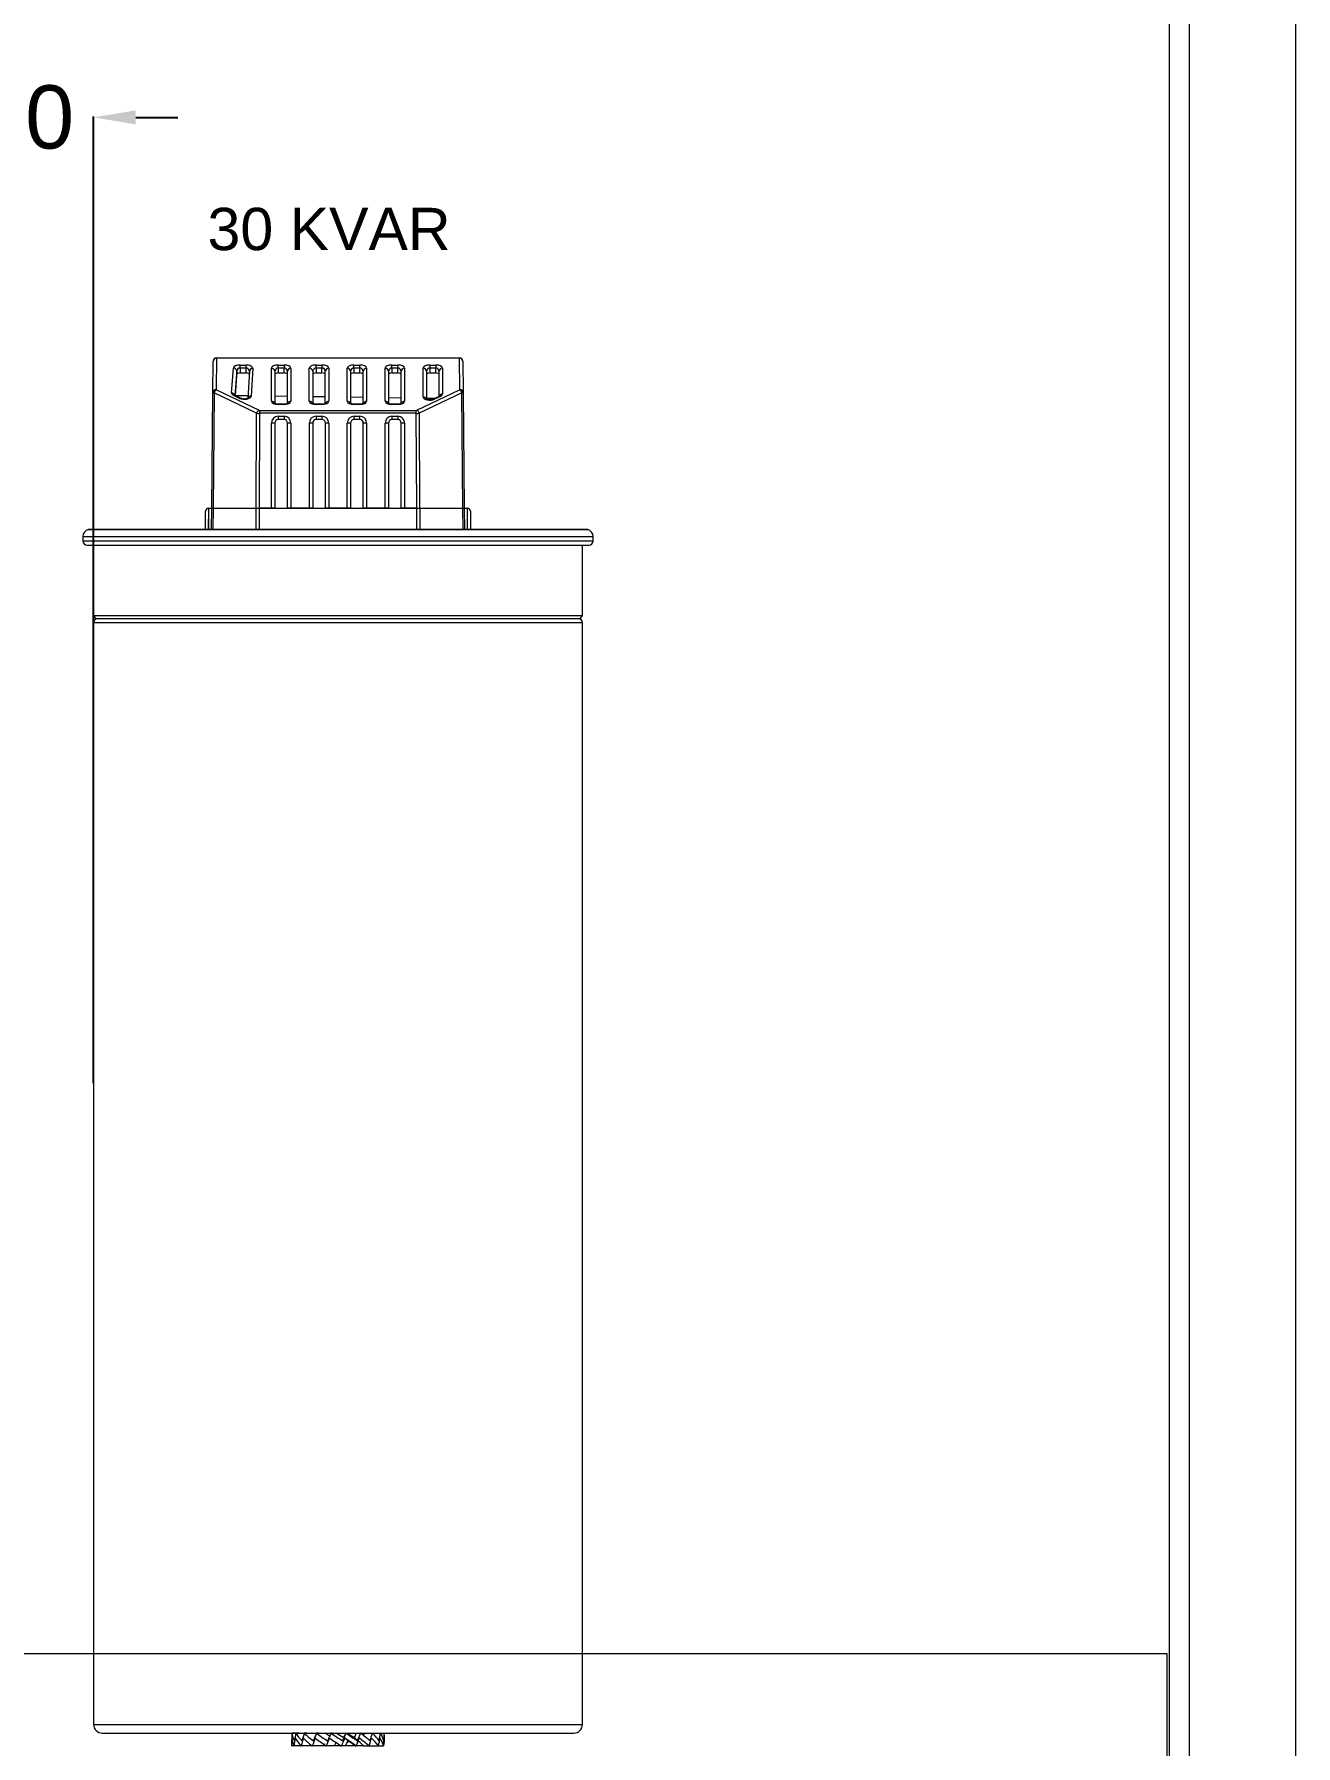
# Model space of a CAD drawing. Header units: millimetres. Extents: x 1004 to 59588, y 686 to 38112.
# Drawn here: x 45318.9 to 45618.3, y 36217.3 to 36623.4 of the extents above; entities that cross this region are included whole.
import ezdxf

# ---------------------------------------------------------------- set-up
doc = ezdxf.new("R2010")
doc.units = ezdxf.units.MM
doc.layers.add('PDF4_Geometry', color=7, linetype='Continuous')
doc.styles.get("Standard").update_dxf_attribs({"font": 'arial.ttf'})
doc.dimstyles.get("Standard").update_dxf_attribs({"dimtxt": 15, "dimasz": 10, "dimexe": 0.18, "dimexo": 0.0625, "dimgap": 0.09, "dimtad": 0, "dimtoh": 1, "dimdec": 1, "dimzin": 0, "dimdsep": 46, "dimtxsty": 'Standard', "dimcen": 0.09, "dimadec": 0, "dimazin": 0, "dimtfac": 1, "dimtdec": 1, "dimtofl": 0, "dimtmove": 0, "dimatfit": 3, "dimfxl": 1, "dimtolj": 1, "dimtzin": 0, "dimarcsym": 0})

# ---------------------------------------------------------------- blocks, each defined once
blk = doc.blocks.new('*D33')
at = {"color": 0, "lineweight": -2, "transparency": 16777216}
for p, q in [((45272.96, 36603.67), (45262.96, 36603.67)), ((45282.96, 36374.48), (45282.96, 36603.85)), ((45332.96, 36374.48), (45332.96, 36603.85)), ((45342.96, 36603.67), (45352.96, 36603.67))]:
    blk.add_line(p, q, dxfattribs=at)
at = {"color": 0, "transparency": 16777216}
for points in [[(45272.96, 36605.33), (45272.96, 36602), (45282.96, 36603.67)], [(45342.96, 36605.33), (45342.96, 36602), (45332.96, 36603.67)]]:
    blk.add_solid(points, dxfattribs=at)
at = {"layer": 'Defpoints', "color": 0, "transparency": 16777216}
for p in [(45332.96, 36603.67), (45282.96, 36374.42), (45332.96, 36374.42)]:
    blk.add_point(p, dxfattribs=at)
at = {"color": 0, "transparency": 16777216, "insert": (45307.96, 36603.67), "char_height": 15, "attachment_point": 5}
blk.add_mtext('\\A1;50.0', dxfattribs=at)

msp = doc.modelspace()

# ---------------------------------------------------------------- linework, layer by layer
at = {"color": 7, "linetype": 'Continuous', "lineweight": 15}
for p, q in [((45362.11, 36546.52), (45362.11, 36546.6)), ((45362.11, 36546.6), (45419.8, 36546.6)), ((45384.4, 36546.65), (45384.4, 36546.6)), ((45384.4, 36546.65), (45397.4, 36546.65)), ((45397.4, 36546.65), (45397.4, 36546.6)), ((45419.8, 36546.6), (45419.8, 36546.52)), ((45361.24, 36538.38), (45361.31, 36545.8)), ((45362.11, 36546.52), (45362.04, 36539.09)), ((45419.8, 36546.52), (45362.11, 36546.52)), ((45365.71, 36538.24), (45366.13, 36544.18)), ((45366.58, 36537.65), (45366.93, 36542.67)), ((45366.93, 36542.67), (45366.93, 36543.45)), ((45367.73, 36544.91), (45369.13, 36544.91)), ((45367.73, 36544.19), (45367.73, 36544.91)), ((45367.73, 36544.19), (45367.73, 36543.03)), ((45369.13, 36544.19), (45367.73, 36544.19)), ((45367.73, 36543.03), (45369.13, 36543.03)), ((45369.13, 36544.19), (45369.13, 36544.91)), ((45369.13, 36543.03), (45369.13, 36544.19)), ((45369.93, 36543.45), (45369.56, 36537)), ((45370.73, 36544.13), (45370.35, 36537.51)), ((45375.15, 36536.3), (45375.15, 36544.15)), ((45375.95, 36543.43), (45375.95, 36535.77)), ((45376.75, 36544.91), (45378.15, 36544.91)), ((45376.75, 36544.19), (45376.75, 36544.91)), ((45376.75, 36544.19), (45376.75, 36543.03)), ((45378.15, 36544.19), (45376.75, 36544.19)), ((45376.75, 36543.03), (45378.15, 36543.03)), ((45378.15, 36544.91), (45378.15, 36544.19)), ((45378.15, 36543.03), (45378.15, 36544.19)), ((45378.95, 36535.77), (45378.95, 36543.43)), ((45379.75, 36544.15), (45379.75, 36536.3)), ((45384.15, 36536.3), (45384.15, 36544.15)), ((45384.95, 36543.43), (45384.95, 36535.77)), ((45385.75, 36544.91), (45387.15, 36544.91)), ((45385.75, 36544.19), (45385.75, 36544.91)), ((45385.75, 36544.19), (45385.75, 36543.03)), ((45387.15, 36544.19), (45385.75, 36544.19)), ((45385.75, 36543.03), (45387.15, 36543.03)), ((45387.15, 36544.91), (45387.15, 36544.19)), ((45387.15, 36543.03), (45387.15, 36544.19)), ((45387.95, 36535.77), (45387.95, 36543.43)), ((45388.75, 36544.15), (45388.75, 36536.3)), ((45393.15, 36536.3), (45393.15, 36544.15)), ((45393.95, 36543.43), (45393.95, 36535.77)), ((45394.75, 36544.91), (45396.15, 36544.91)), ((45394.75, 36544.19), (45394.75, 36544.91)), ((45394.75, 36544.19), (45394.75, 36543.03)), ((45396.15, 36544.19), (45394.75, 36544.19)), ((45394.75, 36543.03), (45396.15, 36543.03)), ((45396.15, 36544.19), (45396.15, 36544.91)), ((45396.15, 36543.03), (45396.15, 36544.19)), ((45396.95, 36535.77), (45396.95, 36543.43)), ((45397.75, 36544.15), (45397.75, 36536.3)), ((45402.15, 36536.3), (45402.15, 36544.15)), ((45402.95, 36543.43), (45402.95, 36535.77)), ((45403.75, 36544.91), (45405.15, 36544.91)), ((45403.75, 36544.19), (45403.75, 36544.91)), ((45403.75, 36544.19), (45403.75, 36543.03)), ((45405.15, 36544.19), (45403.75, 36544.19)), ((45403.75, 36543.03), (45405.15, 36543.03)), ((45405.15, 36544.19), (45405.15, 36544.91)), ((45405.15, 36543.03), (45405.15, 36544.19)), ((45405.95, 36535.77), (45405.95, 36543.43)), ((45406.75, 36544.15), (45406.75, 36536.3)), ((45411.15, 36537.34), (45411.15, 36544.15)), ((45411.95, 36543.43), (45411.95, 36536.81)), ((45412.75, 36544.91), (45414.15, 36544.91)), ((45412.75, 36544.91), (45412.75, 36544.19)), ((45412.75, 36544.19), (45412.75, 36543.03)), ((45414.15, 36544.19), (45412.75, 36544.19)), ((45412.75, 36543.03), (45414.15, 36543.03)), ((45414.15, 36544.91), (45414.15, 36544.19)), ((45414.15, 36543.03), (45414.15, 36544.19)), ((45414.95, 36537.47), (45414.95, 36543.43)), ((45415.75, 36544.15), (45415.75, 36538)), ((45419.87, 36539.09), (45419.8, 36546.52)), ((45420.6, 36545.8), (45420.67, 36538.38)), ((45362.1, 36539.03), (45372.22, 36534.19)), ((45409.69, 36534.19), (45419.81, 36539.03)), ((45361, 36510.92), (45361.24, 36538.38)), ((45361.54, 36538.31), (45361.3, 36510.92)), ((45371.65, 36533.47), (45361.54, 36538.31)), ((45367.62, 36536.99), (45366.17, 36537.68)), ((45367.96, 36536.99), (45366.52, 36537.68)), ((45369.59, 36537.59), (45366.61, 36537.64)), ((45378.95, 36537.46), (45375.95, 36537.5)), ((45378.15, 36535.62), (45376.75, 36535.62)), ((45378.15, 36535.54), (45376.75, 36535.54)), ((45387.95, 36537.33), (45384.95, 36537.38)), ((45387.15, 36535.62), (45385.75, 36535.62)), ((45387.15, 36535.54), (45385.75, 36535.54)), ((45396.95, 36537.21), (45393.95, 36537.25)), ((45396.15, 36535.62), (45394.75, 36535.62)), ((45396.15, 36535.54), (45394.75, 36535.54)), ((45405.95, 36537.08), (45402.95, 36537.12)), ((45405.15, 36535.62), (45403.75, 36535.62)), ((45405.15, 36535.54), (45403.75, 36535.54)), ((45420.37, 36538.31), (45410.26, 36533.47)), ((45413.89, 36536.96), (45411.95, 36536.99)), ((45414.94, 36537.47), (45413.54, 36536.8)), ((45415.29, 36537.47), (45413.89, 36536.8)), ((45420.61, 36510.92), (45420.37, 36538.31)), ((45420.67, 36538.38), (45420.91, 36510.92)), ((45371.57, 36510.92), (45371.65, 36533.47)), ((45372.36, 36533.45), (45372.28, 36510.92)), ((45372.36, 36534.16), (45372.36, 36533.45)), ((45372.36, 36534.16), (45409.55, 36534.16)), ((45409.55, 36533.45), (45372.36, 36533.45)), ((45375.16, 36510.92), (45375.16, 36531.15)), ((45375.96, 36531.15), (45375.96, 36510.92)), ((45376.76, 36532.75), (45378.16, 36532.75)), ((45376.76, 36532.75), (45376.76, 36531.95)), ((45378.16, 36531.95), (45376.76, 36531.95)), ((45378.16, 36532.75), (45378.16, 36531.95)), ((45378.96, 36510.92), (45378.96, 36531.15)), ((45379.76, 36531.15), (45379.76, 36510.92)), ((45384.16, 36510.92), (45384.16, 36531.15)), ((45384.96, 36531.15), (45384.96, 36510.92)), ((45385.76, 36532.75), (45387.16, 36532.75)), ((45385.76, 36532.75), (45385.76, 36531.95)), ((45387.16, 36531.95), (45385.76, 36531.95)), ((45387.16, 36532.75), (45387.16, 36531.95)), ((45387.96, 36510.92), (45387.96, 36531.15)), ((45388.76, 36531.15), (45388.76, 36510.92)), ((45393.16, 36510.92), (45393.16, 36531.15)), ((45393.96, 36531.15), (45393.96, 36510.92)), ((45394.76, 36532.75), (45396.16, 36532.75)), ((45394.76, 36531.95), (45394.76, 36532.75)), ((45396.16, 36531.95), (45394.76, 36531.95)), ((45396.16, 36531.95), (45396.16, 36532.75)), ((45396.96, 36510.92), (45396.96, 36531.15)), ((45397.76, 36531.15), (45397.76, 36510.92)), ((45402.16, 36510.92), (45402.16, 36531.15)), ((45402.96, 36531.15), (45402.96, 36510.92)), ((45403.76, 36532.75), (45405.16, 36532.75)), ((45403.76, 36532.75), (45403.76, 36531.95)), ((45405.16, 36531.95), (45403.76, 36531.95)), ((45405.16, 36532.75), (45405.16, 36531.95)), ((45405.96, 36510.92), (45405.96, 36531.15)), ((45406.76, 36531.15), (45406.76, 36510.92)), ((45409.55, 36533.45), (45409.55, 36534.16)), ((45409.63, 36510.92), (45409.55, 36533.45)), ((45410.26, 36533.47), (45410.34, 36510.92)), ((45359.49, 36505.87), (45359.53, 36510.22)), ((45360.23, 36510.92), (45360.3, 36510.92)), ((45360.23, 36510.92), (45360.23, 36510.92)), ((45360.3, 36510.92), (45361, 36510.92)), ((45360.96, 36505.87), (45361, 36510.92)), ((45361, 36510.92), (45361.3, 36510.92)), ((45361.3, 36510.92), (45371.55, 36510.92)), ((45371.55, 36510.92), (45372.25, 36510.92)), ((45372.25, 36510.92), (45409.66, 36510.92)), ((45375.16, 36510.92), (45372.28, 36510.92)), ((45375.96, 36510.92), (45375.16, 36510.92)), ((45379.76, 36510.92), (45378.96, 36510.92)), ((45384.16, 36510.92), (45379.76, 36510.92)), ((45384.96, 36510.92), (45384.16, 36510.92)), ((45388.76, 36510.92), (45387.96, 36510.92)), ((45393.16, 36510.92), (45388.76, 36510.92)), ((45393.96, 36510.92), (45393.16, 36510.92)), ((45397.76, 36510.92), (45396.96, 36510.92)), ((45402.16, 36510.92), (45397.76, 36510.92)), ((45402.96, 36510.92), (45402.16, 36510.92)), ((45406.76, 36510.92), (45405.96, 36510.92)), ((45409.63, 36510.92), (45406.76, 36510.92)), ((45409.66, 36510.92), (45410.37, 36510.92)), ((45410.37, 36510.92), (45420.61, 36510.92)), ((45420.61, 36510.92), (45420.91, 36510.92)), ((45420.91, 36510.92), (45420.95, 36505.87)), ((45420.91, 36510.92), (45421.61, 36510.92)), ((45421.61, 36510.92), (45421.68, 36510.92)), ((45421.68, 36510.92), (45421.68, 36510.92)), ((45422.38, 36510.22), (45422.42, 36505.87)), ((45330.39, 36504.23), (45330.39, 36503.18)), ((45331.42, 36502.15), (45450.49, 36502.15)), ((45331.7, 36505.87), (45450.22, 36505.87)), ((45450.12, 36505.87), (45331.8, 36505.87)), ((45332.96, 36502.15), (45332.96, 36485.48)), ((45448.96, 36485.48), (45448.96, 36502.15)), ((45451.52, 36503.18), (45451.52, 36504.23)), ((45332.96, 36485.48), (45448.96, 36485.48)), ((45332.96, 36483.8), (45332.96, 36222.3)), ((45332.96, 36483.8), (45448.96, 36483.8)), ((45333.76, 36484.74), (45333.76, 36484.69)), ((45333.76, 36484.74), (45448.16, 36484.74)), ((45390.96, 36484.69), (45333.76, 36484.69)), ((45448.16, 36484.69), (45390.96, 36484.69)), ((45448.16, 36484.69), (45448.16, 36484.74)), ((45448.96, 36222.3), (45448.96, 36483.8)), ((45334.96, 36220.3), (45446.96, 36220.3)), ((45379.96, 36218.62), (45379.96, 36217.53)), ((45380.76, 36220.3), (45380, 36220.25)), ((45381.68, 36220.3), (45380.94, 36220.25)), ((45383.6, 36220.3), (45382.95, 36220.25)), ((45386.31, 36220.3), (45385.84, 36220.25)), ((45389.53, 36220.3), (45389.27, 36220.25)), ((45392.41, 36219.3), (45392.08, 36218.5)), ((45392.41, 36219.3), (45392.22, 36219.3)), ((45392.41, 36219.3), (45392.41, 36219.3)), ((45393.53, 36218.3), (45392.6, 36219.1)), ((45392.89, 36220.25), (45392.91, 36220.3)), ((45393.2, 36218.3), (45393.53, 36218.3)), ((45393.58, 36218.3), (45393.53, 36218.3)), ((45394.76, 36219.3), (45394.71, 36219.3)), ((45394.76, 36219.3), (45395.57, 36218.5)), ((45394.89, 36219.3), (45394.76, 36219.3)), ((45395.89, 36218.3), (45395.7, 36218.3)), ((45396.07, 36220.3), (45396.31, 36220.25)), ((45398.68, 36220.3), (45399.14, 36220.25)), ((45400.45, 36220.3), (45401.08, 36220.25)), ((45401.19, 36220.3), (45401.93, 36220.25)), ((45401.96, 36218.37), (45401.96, 36219.75)), ((45380.49, 36217.3), (45379.96, 36217.3)), ((45380.49, 36217.3), (45380.52, 36217.3)), ((45382.15, 36217.3), (45380.52, 36217.3)), ((45382.15, 36217.3), (45382.21, 36217.3)), ((45384.77, 36217.3), (45382.21, 36217.3)), ((45384.77, 36217.3), (45384.85, 36217.3)), ((45387.55, 36217.3), (45384.85, 36217.3)), ((45388.06, 36217.3), (45388.15, 36217.3)), ((45390.09, 36217.3), (45388.15, 36217.3)), ((45391.66, 36217.3), (45391.76, 36217.3)), ((45392.72, 36217.3), (45391.76, 36217.3)), ((45395, 36217.3), (45395.19, 36217.3)), ((45395.19, 36217.3), (45395.28, 36217.3)), ((45396.96, 36217.3), (45396.96, 36217.37)), ((45397.03, 36217.3), (45398.26, 36217.3)), ((45398.26, 36217.3), (45398.33, 36217.3)), ((45398.39, 36217.3), (45400.53, 36217.3)), ((45400.53, 36217.3), (45400.58, 36217.3)), ((45400.58, 36217.3), (45401.77, 36217.3)), ((45401.77, 36217.3), (45401.79, 36217.3))]:
    msp.add_line(p, q, dxfattribs=at)
at = {"color": 8, "linetype": 'Continuous', "lineweight": 15}
for p, q in [((45366.93, 36543.45), (45366.52, 36537.68)), ((45376.75, 36535.62), (45376.75, 36535.54)), ((45378.15, 36535.54), (45378.15, 36535.62)), ((45385.75, 36535.62), (45385.75, 36535.54)), ((45387.15, 36535.54), (45387.15, 36535.62)), ((45394.75, 36535.54), (45394.75, 36535.62)), ((45396.15, 36535.54), (45396.15, 36535.62)), ((45403.75, 36535.54), (45403.75, 36535.62)), ((45405.15, 36535.54), (45405.15, 36535.62)), ((45360.23, 36510.92), (45360.19, 36505.87)), ((45360.26, 36505.87), (45360.3, 36510.92)), ((45361.3, 36510.92), (45361.25, 36505.87)), ((45371.53, 36505.87), (45371.55, 36510.92)), ((45372.25, 36510.92), (45372.23, 36505.87)), ((45409.68, 36505.87), (45409.66, 36510.92)), ((45410.37, 36510.92), (45410.38, 36505.87)), ((45420.66, 36505.87), (45420.61, 36510.92)), ((45421.61, 36510.92), (45421.65, 36505.87)), ((45421.72, 36505.87), (45421.68, 36510.92)), ((45330.39, 36504.23), (45451.52, 36504.23)), ((45330.39, 36503.18), (45451.52, 36503.18)), ((45332.96, 36222.3), (45448.96, 36222.3)), ((45388.06, 36217.3), (45387.55, 36217.3)), ((45390.96, 36217.3), (45390.09, 36217.3)), ((45391.76, 36217.3), (45390.96, 36217.3)), ((45395, 36217.3), (45392.72, 36217.3)), ((45396.96, 36217.3), (45395.28, 36217.3))]:
    msp.add_line(p, q, dxfattribs=at)
at = {"color": 7, "linetype": 'Continuous', "lineweight": 15}
for centre, radius, start, end in [((45362.11, 36545.8), 0.8, 90, 179.5), ((45419.8, 36545.8), 0.8, 0.5, 90), ((45362.07, 36545.76), 0.764, 87.1573, 176.4688), ((45366.15, 36543.4), 0.777, 4.0022, 91.7893), ((45375.19, 36543.39), 0.764, 3.0623, 92.7612), ((45379.72, 36543.39), 0.764, 87.2387, 176.9377), ((45384.19, 36543.39), 0.764, 3.0623, 92.7612), ((45388.72, 36543.39), 0.764, 87.2387, 176.9377), ((45393.19, 36543.39), 0.764, 3.0623, 92.7612), ((45397.72, 36543.39), 0.764, 87.2388, 176.9377), ((45402.19, 36543.39), 0.764, 3.0623, 92.7613), ((45406.72, 36543.39), 0.764, 87.2388, 176.9377), ((45411.19, 36543.39), 0.764, 3.0622, 92.7614), ((45415.72, 36543.39), 0.764, 87.2386, 176.9378), ((45419.84, 36545.76), 0.764, 3.5312, 92.8427), ((45362.01, 36538.33), 0.764, 87.1562, 176.4699), ((45362.54, 36538.09), 1.03, 115.401, 167.9468), ((45419.37, 36538.09), 1.03, 12.0532, 64.599), ((45419.9, 36538.33), 0.764, 3.5301, 92.8438), ((45372.66, 36533.26), 1.03, 115.401, 167.9468), ((45376.76, 36531.15), 1.6, 90, 180), ((45375.36, 36508.4), 22.75, 88.4932, 90.5079), ((45376.76, 36531.15), 0.8, 90, 180), ((45378.16, 36531.15), 1.6, 0, 90), ((45378.16, 36531.15), 0.8, 0, 90), ((45379.55, 36508.4), 22.75, 89.4921, 91.5068), ((45385.76, 36531.15), 1.6, 90, 180), ((45384.36, 36508.4), 22.75, 88.4932, 90.5079), ((45385.76, 36531.15), 0.8, 90, 180), ((45387.16, 36531.15), 1.6, 0, 90), ((45387.16, 36531.15), 0.8, 0, 90), ((45388.55, 36508.4), 22.75, 89.4921, 91.5068), ((45394.76, 36531.15), 1.6, 90, 180), ((45393.36, 36508.4), 22.75, 88.4932, 90.5079), ((45394.76, 36531.15), 0.8, 90, 180), ((45396.16, 36531.15), 1.6, 0, 90), ((45396.16, 36531.15), 0.8, 0, 90), ((45397.55, 36508.4), 22.75, 89.4921, 91.5068), ((45403.76, 36531.15), 1.6, 90, 180), ((45402.36, 36508.4), 22.75, 88.4932, 90.5079), ((45403.76, 36531.15), 0.8, 90, 180), ((45405.16, 36531.15), 1.6, 0, 90), ((45405.16, 36531.15), 0.8, 0, 90), ((45406.55, 36508.4), 22.75, 89.4921, 91.5068), ((45409.25, 36533.26), 1.03, 12.0532, 64.599), ((45360.23, 36510.22), 0.7, 90, 179.5), ((45421.68, 36510.22), 0.7, 0.5, 90), ((45332.07, 36504.23), 1.68, 102.9561, 180), ((45331.42, 36503.18), 1.03, 180, 270), ((45331.8, 36503.02), 2.85, 90, 92.0111), ((45450.12, 36503.02), 2.85, 87.9889, 90), ((45449.84, 36504.23), 1.68, 0, 77.0439), ((45450.49, 36503.18), 1.03, 270, 0), ((45333.88, 36485.68), 0.95, 192.2365, 262.2312), ((45333.9, 36483.75), 0.95, 98.9998, 176.899), ((45448.03, 36485.68), 0.95, 277.7688, 347.7635), ((45448.01, 36483.75), 0.95, 3.101, 81.0002), ((45334.96, 36222.3), 2, 180, 270), ((45446.96, 36222.3), 2, 270, 0)]:
    msp.add_arc(centre, radius, start, end, dxfattribs=at)
at = {"color": 8, "linetype": 'Continuous', "lineweight": 15}
for centre, radius, start, end in [((45370.69, 36543.37), 0.758, 86.58, 173.9427), ((45365.73, 36537.45), 0.797, 19.4054, 91.2068), ((45366.35, 36537.29), 0.427, 66.0436, 113.6991), ((45367.79, 36536.6), 0.428, 67.1598, 113.648), ((45370.31, 36536.73), 0.78, 87.2882, 154.8713), ((45375.18, 36535.5), 0.798, 22.2825, 91.484), ((45379.73, 36535.51), 0.79, 88.0371, 155.3913), ((45384.18, 36535.5), 0.798, 22.2825, 91.4841), ((45388.73, 36535.51), 0.79, 88.0376, 155.3907), ((45393.18, 36535.52), 0.786, 21.5216, 92.0795), ((45397.73, 36535.51), 0.79, 88.0376, 155.3907), ((45402.18, 36535.52), 0.786, 21.5214, 92.0796), ((45406.73, 36535.51), 0.79, 88.0372, 155.3912), ((45411.18, 36536.54), 0.799, 23.0433, 91.4617), ((45413.72, 36536.41), 0.428, 66.3363, 113.3032), ((45415.12, 36537.08), 0.427, 66.3114, 113.9459), ((45415.73, 36537.21), 0.798, 88.498, 158.2981)]:
    msp.add_arc(centre, radius, start, end, dxfattribs=at)
at = {"color": 7, "linetype": 'Continuous', "lineweight": 15}
for centre, major_axis, ratio, start_param, end_param in [((45367.73, 36544.15), (1.6, 0), 0.475207, 1.570796, 3.108055), ((45367.73, 36543.43), (0.8, 0), 0.950413, 1.570796, 3.108055), ((45367.73, 36542.65), (0.8, 0), 0.475207, 1.570796, 3.108055), ((45369.13, 36544.15), (1.6, 0), 0.475207, 6.255733, 7.853982), ((45369.13, 36543.43), (0.8, 0), 0.950413, 6.255733, 7.853982), ((45369.13, 36542.65), (0.8, 0), 0.475207, 0.31256, 1.570796), ((45376.75, 36544.15), (1.6, 0), 0.475207, 1.570796, 3.141593), ((45376.75, 36543.43), (0.8, 0), 0.950413, 1.570796, 3.141593), ((45376.75, 36542.65), (0.8, 0), 0.475207, 1.570796, 3.141593), ((45378.15, 36544.15), (1.6, 0), 0.475207, 0, 1.570796), ((45378.15, 36543.43), (0.8, 0), 0.950413, 0, 1.570796), ((45378.15, 36542.65), (0.8, 0), 0.475207, 0, 1.570796), ((45385.75, 36544.15), (1.6, 0), 0.475207, 1.570796, 3.141593), ((45385.75, 36543.43), (0.8, 0), 0.950413, 1.570796, 3.141593), ((45385.75, 36542.65), (0.8, 0), 0.475207, 1.570796, 3.141593), ((45387.15, 36544.15), (1.6, 0), 0.475207, 0, 1.570796), ((45387.15, 36543.43), (0.8, 0), 0.950413, 0, 1.570796), ((45387.15, 36542.65), (0.8, 0), 0.475207, 0, 1.570796), ((45394.75, 36544.15), (1.6, 0), 0.475207, 1.570796, 3.141593), ((45394.75, 36543.43), (0.8, 0), 0.950413, 1.570796, 3.141593), ((45394.75, 36542.65), (0.8, 0), 0.475207, 1.570796, 3.141593), ((45396.15, 36544.15), (1.6, 0), 0.475207, 0, 1.570796), ((45396.15, 36543.43), (0.8, 0), 0.950413, 0, 1.570796), ((45396.15, 36542.65), (0.8, 0), 0.475207, 0, 1.570796), ((45403.75, 36544.15), (1.6, 0), 0.475207, 1.570796, 3.141593), ((45403.75, 36543.43), (0.8, 0), 0.950413, 1.570796, 3.141593), ((45403.75, 36542.65), (0.8, 0), 0.475207, 1.570796, 3.141593), ((45405.15, 36544.15), (1.6, 0), 0.475207, 0, 1.570796), ((45405.15, 36543.43), (0.8, 0), 0.950413, 0, 1.570796), ((45405.15, 36542.65), (0.8, 0), 0.475207, 0, 1.570796), ((45412.75, 36544.15), (1.6, 0), 0.475207, 1.570796, 3.141593), ((45412.75, 36543.43), (0.8, 0), 0.950413, 1.570796, 3.141593), ((45412.75, 36542.65), (0.8, 0), 0.475207, 1.570796, 3.141593), ((45414.15, 36544.15), (1.6, 0), 0.475207, 0, 1.570796), ((45414.15, 36543.43), (0.8, 0), 0.950413, 0, 1.570796), ((45414.15, 36542.65), (0.8, 0), 0.475207, 0, 1.570796), ((45362.24, 36539.09), (0.2, 0.001), 0.475999, 3.136212, 3.921579), ((45419.67, 36539.09), (0.2, -0.001), 0.475999, 5.503199, 6.288566), ((45362.24, 36538.37), (1, -0.007), 0.092317, 3.14143, 3.926796), ((45367.31, 36538.22), (1.6, 0), 0.475207, 3.108055, 3.92405), ((45368.75, 36537.53), (1.6, 0), 0.475207, 3.92405, 6.255733), ((45376.75, 36536.3), (1.6, 0), 0.475207, 3.141593, 4.712389), ((45378.15, 36536.3), (1.6, 0), 0.475207, 4.712389, 6.283185), ((45385.75, 36536.3), (1.6, 0), 0.475207, 3.141593, 4.712389), ((45387.15, 36536.3), (1.6, 0), 0.475207, 4.712389, 6.283185), ((45394.75, 36536.3), (1.6, 0), 0.475207, 3.141593, 4.712389), ((45396.15, 36536.3), (1.6, 0), 0.475207, 4.712389, 6.283185), ((45403.75, 36536.3), (1.6, 0), 0.475207, 3.141593, 4.712389), ((45405.15, 36536.3), (1.6, 0), 0.475207, 4.712389, 6.283185), ((45412.75, 36537.34), (1.6, 0), 0.475207, 3.141593, 5.500728), ((45414.15, 36538), (1.6, 0), 0.475207, 5.500728, 6.283185), ((45419.67, 36538.37), (1, 0.007), 0.092317, 5.497981, 6.283348), ((45372.36, 36533.53), (1, -0.003), 0.08846, 3.926926, 4.712293), ((45372.36, 36534.26), (0.2, 0), 0.477199, 3.924748, 4.710115), ((45409.55, 36534.26), (0.2, 0), 0.477199, 4.714663, 5.50003), ((45409.55, 36533.53), (1, 0.003), 0.08846, 4.712485, 5.497852), ((45390.96, 36208.14), (-4.77, 25.51), 0.388584, 1.055072, 1.131763), ((45390.96, 36222.38), (10.68, 5.21), 0.507032, 2.863877, 2.918687), ((45390.96, 36216.38), (-0.97, 23.69), 0.462571, 1.387682, 1.462394), ((45390.96, 36219.8), (11, 0.37), 0.685063, 3.186016, 3.431251), ((45390.96, 36222.38), (10.88, 2.53), 0.650729, 3.085785, 3.341767), ((45390.96, 36208.14), (-0.61, 25.57), 0.429464, 1.117355, 1.194046), ((45390.96, 36216.38), (3.53, 23.64), 0.44068, 1.472425, 1.547137), ((45390.96, 36219.8), (10.77, -3.69), 0.610921, 3.745987, 3.991223), ((45390.96, 36222.38), (10.93, -1.86), 0.666221, 3.679966, 3.935948), ((45390.96, 36208.14), (3.71, 25.53), 0.405564, 1.186526, 1.263216), ((45390.96, 36216.38), (7.08, 23.56), 0.357529, 1.513679, 1.588391), ((45390.96, 36219.8), (10.68, -5.79), 0.45197, 4.110568, 4.355804), ((45390.96, 36222.38), (10.69, -4.89), 0.534402, 4.137246, 4.393228), ((45390.96, 36208.14), (7.15, 25.47), 0.32812, 1.219516, 1.296207), ((45390.96, 36216.38), (9.37, 23.58), 0.244422, 1.5035, 1.578212), ((45390.96, 36219.8), (10.82, -6.87), 0.28687, 4.381119, 4.626355), ((45390.96, 36222.38), (10.74, -6.38), 0.369196, 4.444154, 4.700136), ((45390.96, 36208.14), (5.2, 18.52), 0.32812, 1.121369, 1.147484), ((45390.96, 36222.38), (7.81, -4.64), 0.369196, 4.547592, 4.680327), ((45390.96, 36208.14), (9.42, 25.49), 0.222582, 1.20972, 1.286411), ((45390.96, 36216.38), (10.62, 23.66), 0.121034, 1.460973, 1.535685), ((45390.96, 36219.8), (10.96, -7.41), 0.128158, 4.618016, 4.863251), ((45390.96, 36222.38), (10.9, -7.17), 0.207486, 4.694514, 4.950496), ((45390.96, 36208.14), (6.85, 18.54), 0.222582, 1.088738, 1.137688), ((45390.96, 36222.38), (7.93, -5.21), 0.207486, 4.797952, 5.006247), ((45390.96, 36208.14), (10.66, 25.55), 0.106123, 1.17186, 1.248551), ((45390.96, 36216.38), (11, 23.69), 0.004998, 4.804107, 4.878819), ((45390.96, 36216.38), (8, 17.23), 0.004998, 4.884961, 4.944187), ((45390.96, 36219.8), (11, -7.54), 0.026565, 1.19389, 1.439126), ((45390.96, 36208.14), (7.75, 18.58), 0.106123, 1.036881, 1.099828), ((45390.96, 36222.38), (10.99, -7.5), 0.051515, 4.924691, 5.180673), ((45390.96, 36222.38), (8, -5.45), 0.051515, 5.02813, 5.236425), ((45390.96, 36219.8), (8, -5.48), 0.026565, 1.058376, 1.254644), ((45390.96, 36216.38), (7.68, 17.2), 0.130947, 4.941014, 5.00024), ((45390.96, 36208.14), (10.99, 25.57), 0.013567, 5.084717, 5.161408), ((45390.96, 36216.38), (10.56, 23.65), 0.130947, 4.860161, 4.934873), ((45390.96, 36219.8), (7.94, -5.29), 0.182153, 0.830252, 1.02652), ((45390.96, 36219.8), (10.92, -7.28), 0.182153, 0.965766, 1.211002), ((45390.96, 36222.38), (10.97, -7.43), 0.102808, 0.876437, 1.132419), ((45390.96, 36216.38), (6.71, 17.15), 0.253909, 5.004262, 5.040937), ((45390.96, 36208.14), (10.46, 25.54), 0.132908, 5.133286, 5.209977), ((45390.96, 36216.38), (9.23, 23.57), 0.253909, 4.900857, 4.975569), ((45390.96, 36219.8), (10.77, -6.58), 0.343085, 0.720877, 0.966113), ((45390.96, 36222.38), (10.85, -6.97), 0.260346, 0.641847, 0.897829), ((45390.96, 36208.14), (9.01, 25.48), 0.247824, 5.166278, 5.242969), ((45390.96, 36216.38), (6.84, 23.56), 0.365569, 4.907577, 4.982289), ((45390.96, 36219.8), (10.67, -5.23), 0.50917, 0.428156, 0.673391), ((45390.96, 36222.38), (10.7, -5.99), 0.424161, 0.378648, 0.63463), ((45390.96, 36208.14), (6.48, 25.48), 0.348941, 5.167401, 5.244092), ((45390.96, 36216.38), (3.2, 23.65), 0.445047, 4.861914, 4.936626), ((45390.96, 36219.8), (10.88, -2.53), 0.65343, 0.003678, 0.248914), ((45390.96, 36222.38), (10.73, -4.12), 0.585963, 0.221107, 0.291933)]:
    msp.add_ellipse(centre, major_axis=major_axis, ratio=ratio, start_param=start_param, end_param=end_param, dxfattribs=at)
for points, knots in [([(45366.52, 36537.68), (45366.48, 36537.7), (45366.43, 36537.73), (45366.44, 36537.73), (45366.44, 36537.72)], [0, 0, 0, 0, 0.631077, 1, 1, 1, 1]), ([(45369.63, 36537.04), (45369.63, 36537.04), (45369.64, 36537.06), (45369.59, 36537.01), (45369.43, 36536.94), (45369.18, 36536.88), (45368.87, 36536.84), (45368.54, 36536.85), (45368.23, 36536.9), (45368.04, 36536.95), (45367.98, 36536.99), (45367.96, 36536.99)], [0, 0, 0, 0, 0.0107122, 0.145178, 0.2701518, 0.4014757, 0.5378821, 0.6762123, 0.8162821, 0.9589773, 1, 1, 1, 1]), ([(45376.75, 36535.62), (45376.67, 36535.62), (45376.47, 36535.63), (45376.19, 36535.68), (45375.98, 36535.75), (45375.88, 36535.82), (45375.88, 36535.81), (45375.89, 36535.81)], [0, 0, 0, 0, 0.186923, 0.422695, 0.66485, 0.877045, 1, 1, 1, 1]), ([(45379.03, 36535.82), (45379.02, 36535.81), (45379.01, 36535.79), (45378.85, 36535.72), (45378.61, 36535.65), (45378.36, 36535.62), (45378.2, 36535.62), (45378.15, 36535.62)], [0, 0, 0, 0, 0.228834, 0.440931, 0.663058, 0.894314, 1, 1, 1, 1]), ([(45385.75, 36535.62), (45385.67, 36535.62), (45385.47, 36535.63), (45385.19, 36535.68), (45384.98, 36535.75), (45384.88, 36535.82), (45384.88, 36535.81), (45384.89, 36535.81)], [0, 0, 0, 0, 0.1869236, 0.4226956, 0.6648503, 0.8770451, 1, 1, 1, 1]), ([(45388.03, 36535.82), (45388.02, 36535.81), (45388.01, 36535.79), (45387.85, 36535.72), (45387.61, 36535.65), (45387.36, 36535.62), (45387.2, 36535.62), (45387.15, 36535.62)], [0, 0, 0, 0, 0.2288338, 0.440931, 0.6630573, 0.8943142, 1, 1, 1, 1]), ([(45394.75, 36535.62), (45394.67, 36535.62), (45394.47, 36535.63), (45394.19, 36535.68), (45393.98, 36535.75), (45393.88, 36535.82), (45393.88, 36535.81), (45393.89, 36535.81)], [0, 0, 0, 0, 0.186924, 0.422695, 0.66485, 0.877045, 1, 1, 1, 1]), ([(45397.03, 36535.82), (45397.02, 36535.81), (45397.01, 36535.79), (45396.85, 36535.72), (45396.61, 36535.65), (45396.36, 36535.62), (45396.2, 36535.62), (45396.15, 36535.62)], [0, 0, 0, 0, 0.228834, 0.440931, 0.663057, 0.894314, 1, 1, 1, 1]), ([(45403.75, 36535.62), (45403.67, 36535.62), (45403.47, 36535.63), (45403.19, 36535.68), (45402.98, 36535.75), (45402.88, 36535.82), (45402.88, 36535.81), (45402.89, 36535.81)], [0, 0, 0, 0, 0.186923, 0.422695, 0.66485, 0.877045, 1, 1, 1, 1]), ([(45406.03, 36535.82), (45406.02, 36535.81), (45406.01, 36535.79), (45405.85, 36535.72), (45405.61, 36535.65), (45405.36, 36535.62), (45405.2, 36535.62), (45405.15, 36535.62)], [0, 0, 0, 0, 0.228834, 0.440931, 0.663058, 0.894314, 1, 1, 1, 1]), ([(45413.54, 36536.8), (45413.5, 36536.78), (45413.39, 36536.73), (45413.13, 36536.67), (45412.81, 36536.65), (45412.47, 36536.66), (45412.17, 36536.72), (45411.97, 36536.79), (45411.88, 36536.85), (45411.88, 36536.84), (45411.89, 36536.84)], [0, 0, 0, 0, 0.118757, 0.251233, 0.388023, 0.526445, 0.666828, 0.809804, 0.934728, 1, 1, 1, 1]), ([(45415.03, 36537.52), (45415.03, 36537.51), (45415.02, 36537.51), (45414.97, 36537.48), (45414.94, 36537.47)], [0, 0, 0, 0, 0.600202, 1, 1, 1, 1])]:
    msp.add_open_spline(points, degree=3, knots=knots, dxfattribs=at)
at = {"layer": 'PDF4_Geometry', "lineweight": 0}
for points in [[(45588.27, 37975.69), (45019.45, 37975.69), (45019.45, 36080.39), (45588.27, 36080.39)], [(45618.27, 37975.69), (45592.98, 37975.69), (45592.98, 36079.8), (45618.27, 36079.8)], [(45019.45, 36166.27), (45019.45, 36239.21), (45587.69, 36239.21), (45587.69, 36166.27)]]:
    msp.add_lwpolyline(points, close=True, dxfattribs=at)

# ---------------------------------------------------------------- texts
msp.add_text('30 KVAR', height=10.045).set_placement((45359.98, 36572.17))

# ---------------------------------------------------------------- dimensions: what is measured, and where the dimension line sits
dim = msp.add_linear_dim(base=(45332.96, 36603.67), p1=(45282.96, 36374.42), p2=(45332.96, 36374.42), dimstyle='Standard')
dim.commit()
dim.dimension.update_dxf_attribs({"geometry": '*D33', "text_midpoint": (45307.96, 36603.67)})

doc.saveas('drawing.dxf')
